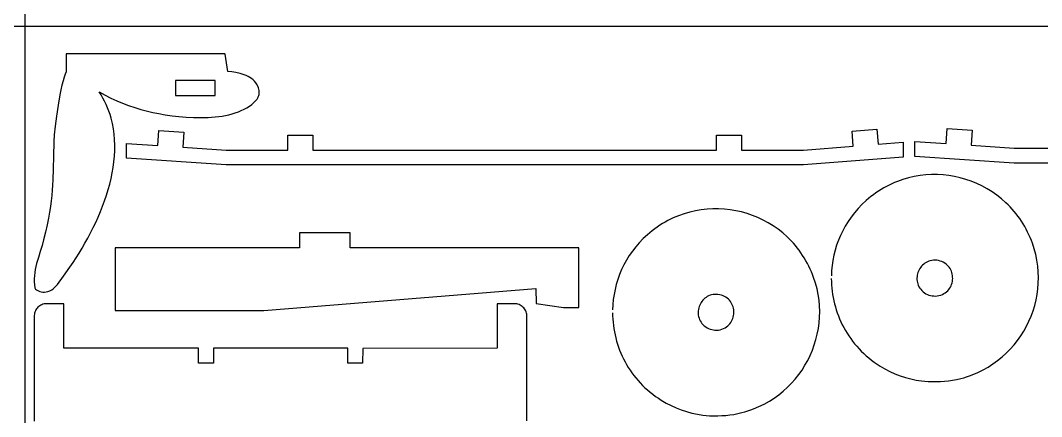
# Model space of a CAD drawing. Extents: x 279 to 859, y 491 to 871.
# Drawn here: x 567.8 to 744.2, y 613.6 to 682.1 of the extents above; entities that cross this region are included whole.
import ezdxf

# ---------------------------------------------------------------- set-up
doc = ezdxf.new("R2010")
doc.units = 0
doc.layers.get('0').update_dxf_attribs({"linetype": 'CONTINUOUS'})

msp = doc.modelspace()

# ---------------------------------------------------------------- linework, layer by layer
at = {"color": 7}
for p, q in [((568.559376, 871.005032), (568.559376, 491.005032)), ((858.559376, 681.005032), (278.559376, 681.005032))]:
    msp.add_line(p, q, dxfattribs=at)
at = {"color": 3}
for p, q in [((575.723247, 676.303335), (575.701947, 673.212935)), ((603.146847, 676.301335), (575.723247, 676.303335)), ((603.151747, 676.268835), (603.146847, 676.301335)), ((603.622947, 673.252135), (603.151747, 676.268835)), ((575.344312, 672.271736), (575.164329, 671.632713)), ((575.524084, 672.803978), (575.344312, 672.271736)), ((575.701947, 673.212935), (575.524084, 672.803978)), ((604.320612, 673.169655), (603.622947, 673.252135)), ((605.041377, 673.059805), (604.320612, 673.169655)), ((605.764379, 672.907011), (605.041377, 673.059805)), ((606.120201, 672.809643), (605.764379, 672.907011)), ((606.46876, 672.695698), (606.120201, 672.809643)), ((606.807447, 672.563228), (606.46876, 672.695698)), ((607.133657, 672.410288), (606.807447, 672.563228)), ((607.444781, 672.234931), (607.133657, 672.410288)), ((607.738211, 672.035208), (607.444781, 672.234931)), ((574.985831, 670.903416), (574.810515, 670.10035)), ((575.164329, 671.632713), (574.985831, 670.903416)), ((608.01134, 671.809175), (607.738211, 672.035208)), ((608.261561, 671.554882), (608.01134, 671.809175)), ((608.486266, 671.270385), (608.261561, 671.554882)), ((608.682847, 670.953735), (608.486266, 671.270385)), ((608.812365, 670.694388), (608.682847, 670.953735)), ((608.913985, 670.443476), (608.812365, 670.694388)), ((608.988355, 670.200532), (608.913985, 670.443476)), ((574.640077, 669.240019), (574.320622, 667.413585)), ((574.810515, 670.10035), (574.640077, 669.240019)), ((581.759241, 669.209878), (581.438447, 669.748535)), ((581.438447, 669.748535), (582.437564, 669.173974)), ((582.063574, 668.664599), (581.759241, 669.209878)), ((582.350209, 668.111897), (582.063574, 668.664599)), ((582.437564, 669.173974), (583.437249, 668.653351)), ((583.437249, 668.653351), (584.442842, 668.182138)), ((608.679679, 668.488027), (608.800094, 668.683969)), ((608.800094, 668.683969), (608.898419, 668.884159)), ((608.898419, 668.884159), (608.97401, 669.08906)), ((608.97401, 669.08906), (609.02622, 669.299139)), ((609.036117, 669.965091), (608.988355, 670.200532)), ((609.02622, 669.299139), (609.054405, 669.51486)), ((609.057919, 669.736689), (609.036117, 669.965091)), ((609.054405, 669.51486), (609.057919, 669.736689)), ((574.320622, 667.413585), (574.041039, 665.556158)), ((582.61791, 667.550973), (582.350209, 668.111897)), ((582.86544, 666.981024), (582.61791, 667.550973)), ((583.091564, 666.401252), (582.86544, 666.981024)), ((584.442842, 668.182138), (585.459685, 667.75581)), ((585.459685, 667.75581), (586.493116, 667.369842)), ((586.493116, 667.369842), (587.548477, 667.019707)), ((587.548477, 667.019707), (588.631107, 666.70088)), ((606.447949, 666.721064), (606.912651, 666.97483)), ((606.912651, 666.97483), (607.353481, 667.252796)), ((607.353481, 667.252796), (607.768847, 667.555735)), ((607.768847, 667.555735), (608.192351, 667.921029)), ((608.192351, 667.921029), (608.375162, 668.107022)), ((608.375162, 668.107022), (608.53782, 668.295866)), ((608.53782, 668.295866), (608.679679, 668.488027)), ((574.041039, 665.556158), (573.8149, 663.799779)), ((583.295045, 665.810856), (583.091564, 666.401252)), ((583.474647, 665.209035), (583.295045, 665.810856)), ((583.700567, 664.289532), (583.474647, 665.209035)), ((588.631107, 666.70088), (589.746347, 666.408835)), ((589.746347, 666.408835), (590.697026, 666.188055)), ((590.697026, 666.188055), (591.730593, 665.977368)), ((591.730593, 665.977368), (592.834308, 665.782967)), ((592.834308, 665.782967), (593.99543, 665.611046)), ((593.99543, 665.611046), (595.201217, 665.467798)), ((595.201217, 665.467798), (596.438928, 665.359416)), ((596.438928, 665.359416), (597.695823, 665.292093)), ((597.695823, 665.292093), (598.95916, 665.272023)), ((598.95916, 665.272023), (600.216198, 665.305398)), ((600.216198, 665.305398), (600.838373, 665.344063)), ((600.838373, 665.344063), (601.454196, 665.398412)), ((601.454196, 665.398412), (602.062073, 665.469219)), ((602.062073, 665.469219), (602.660413, 665.557259)), ((602.660413, 665.557259), (603.247622, 665.663304)), ((603.247622, 665.663304), (603.822108, 665.78813)), ((603.822108, 665.78813), (604.382278, 665.932511)), ((604.382278, 665.932511), (604.92654, 666.097221)), ((604.92654, 666.097221), (605.453301, 666.283033)), ((605.453301, 666.283033), (605.960968, 666.490723)), ((605.960968, 666.490723), (606.447949, 666.721064)), ((573.8149, 663.799779), (573.655779, 662.27649)), ((583.876138, 663.360701), (583.700567, 664.289532)), ((584.003068, 662.423608), (583.876138, 663.360701)), ((727.736714, 660.795607), (727.907914, 663.369907)), ((727.907914, 663.369907), (732.198514, 663.084807)), ((573.655779, 662.27649), (573.577247, 661.118335)), ((584.083061, 661.479317), (584.003068, 662.423608)), ((591.562305, 660.464605), (591.733505, 663.038905)), ((591.733505, 663.038905), (596.024105, 662.753605)), ((596.024105, 662.753605), (595.853005, 660.179305)), ((614.011205, 659.682105), (614.011205, 662.262305)), ((614.011205, 662.262305), (618.311305, 662.262305)), ((618.311305, 662.262305), (618.311305, 659.682105)), ((688.048505, 659.682105), (688.048505, 662.262305)), ((688.048505, 662.262305), (692.348605, 662.262305)), ((692.348605, 662.262305), (692.348605, 659.682105)), ((711.486105, 662.937505), (715.772705, 663.278005)), ((711.690505, 660.365605), (711.486105, 662.937505)), ((715.772705, 663.278005), (715.977105, 660.706005)), ((732.198514, 663.084807), (732.027414, 660.510307)), ((573.577247, 661.118335), (573.501686, 658.601347)), ((584.117824, 660.528894), (584.083061, 661.479317)), ((584.109063, 659.573405), (584.117824, 660.528894)), ((586.125505, 658.246105), (586.125505, 660.826205)), ((586.125505, 660.826205), (591.562305, 660.464605)), ((595.853005, 660.179305), (603.326205, 659.682105)), ((703.090005, 659.682105), (711.690505, 660.365605)), ((715.977105, 660.706005), (720.290805, 661.048805)), ((720.290805, 661.048805), (720.290805, 658.468805)), ((722.299914, 658.577207), (722.299914, 661.157307)), ((722.299914, 661.157307), (727.736714, 660.795607)), ((732.027414, 660.510307), (739.500614, 660.013107)), ((739.500614, 660.013107), (750.185614, 660.013107)), ((573.501686, 658.601347), (573.45122, 656.443229)), ((583.967791, 657.651485), (584.058483, 658.613913)), ((584.058483, 658.613913), (584.109063, 659.573405)), ((603.326205, 657.102005), (586.125505, 658.246105)), ((603.326205, 659.682105), (614.011205, 659.682105)), ((618.311305, 659.682105), (688.048505, 659.682105)), ((692.348605, 659.682105), (703.090005, 659.682105)), ((720.290805, 658.468805), (703.090005, 657.102005)), ((739.500614, 657.433107), (722.299914, 658.577207)), ((573.45122, 656.443229), (573.392728, 654.521201)), ((583.672893, 655.722079), (583.838692, 656.687185)), ((583.838692, 656.687185), (583.967791, 657.651485)), ((703.090005, 657.102005), (603.326205, 657.102005)), ((839.264414, 657.433107), (739.500614, 657.433107)), ((573.392728, 654.521201), (573.35012, 653.610353)), ((583.238017, 653.793709), (583.4721, 654.757232)), ((583.4721, 654.757232), (583.672893, 655.722079)), ((720.261137, 654.578729), (719.295806, 654.236602)), ((721.238576, 654.862597), (720.261137, 654.578729)), ((722.225614, 655.088702), (721.238576, 654.862597)), ((723.219742, 655.257544), (722.225614, 655.088702)), ((724.218451, 655.369621), (723.219742, 655.257544)), ((725.219233, 655.425431), (724.218451, 655.369621)), ((726.219579, 655.425473), (725.219233, 655.425431)), ((727.21698, 655.370245), (726.219579, 655.425473)), ((728.208929, 655.260246), (727.21698, 655.370245)), ((729.192915, 655.095973), (728.208929, 655.260246)), ((730.166432, 654.877926), (729.192915, 655.095973)), ((731.126969, 654.606602), (730.166432, 654.877926)), ((732.072018, 654.282501), (731.126969, 654.606602)), ((573.293085, 652.712485), (573.217481, 651.81225)), ((573.35012, 653.610353), (573.293085, 652.712485)), ((582.676811, 651.874896), (582.972353, 652.832575)), ((582.972353, 652.832575), (583.238017, 653.793709)), ((716.497541, 652.855674), (716.048708, 652.57316)), ((716.951909, 653.123123), (716.497541, 652.855674)), ((717.411499, 653.375572), (716.951909, 653.123123)), ((717.875997, 653.613082), (717.411499, 653.375572)), ((718.34509, 653.835716), (717.875997, 653.613082)), ((718.818464, 654.043535), (718.34509, 653.835716)), ((719.295806, 654.236602), (718.818464, 654.043535)), ((732.999071, 653.90612), (732.072018, 654.282501)), ((733.90562, 653.477958), (732.999071, 653.90612)), ((734.789154, 652.998513), (733.90562, 653.477958)), ((735.647167, 652.468284), (734.789154, 652.998513)), ((573.217481, 651.81225), (573.119168, 650.8943)), ((582.353099, 650.921736), (582.676811, 651.874896)), ((713.898553, 650.932461), (713.183845, 650.263165)), ((714.315004, 651.291226), (713.898553, 650.932461)), ((714.738559, 651.634616), (714.315004, 651.291226)), ((715.168904, 651.962694), (714.738559, 651.634616)), ((715.605725, 652.275521), (715.168904, 651.962694)), ((716.048708, 652.57316), (715.605725, 652.275521)), ((736.477148, 651.887769), (735.647167, 652.468284)), ((737.27659, 651.257466), (736.477148, 651.887769)), ((738.042984, 650.577874), (737.27659, 651.257466)), ((572.994006, 649.943288), (572.837855, 648.943866)), ((573.119168, 650.8943), (572.994006, 649.943288)), ((581.627986, 649.033234), (582.002922, 649.97416)), ((582.002922, 649.97416), (582.353099, 650.921736)), ((684.434275, 649.185946), (683.447238, 648.959841)), ((685.428403, 649.354788), (684.434275, 649.185946)), ((686.427112, 649.466865), (685.428403, 649.354788)), ((687.427894, 649.522675), (686.427112, 649.466865)), ((688.42824, 649.522717), (687.427894, 649.522675)), ((689.425642, 649.467489), (688.42824, 649.522717)), ((690.41759, 649.35749), (689.425642, 649.467489)), ((691.401577, 649.193217), (690.41759, 649.35749)), ((692.375093, 648.97517), (691.401577, 649.193217)), ((712.515097, 649.56647), (711.892159, 648.844188)), ((713.183845, 650.263165), (712.515097, 649.56647)), ((738.413004, 650.21975), (738.042984, 650.577874)), ((738.773821, 649.849491), (738.413004, 650.21975)), ((739.125122, 649.467159), (738.773821, 649.849491)), ((739.466593, 649.072816), (739.125122, 649.467159)), ((572.646574, 647.880688), (572.416022, 646.738405)), ((572.837855, 648.943866), (572.646574, 647.880688)), ((580.810662, 647.175593), (581.229998, 648.100024)), ((581.229998, 648.100024), (581.627986, 649.033234)), ((679.62016, 647.472816), (679.16057, 647.220368)), ((680.084658, 647.710326), (679.62016, 647.472816)), ((680.553751, 647.93296), (680.084658, 647.710326)), ((681.027125, 648.140779), (680.553751, 647.93296)), ((681.504467, 648.333846), (681.027125, 648.140779)), ((682.469799, 648.675973), (681.504467, 648.333846)), ((683.447238, 648.959841), (682.469799, 648.675973)), ((693.33563, 648.703846), (692.375093, 648.97517)), ((694.28068, 648.379745), (693.33563, 648.703846)), ((695.207733, 648.003364), (694.28068, 648.379745)), ((696.114281, 647.575202), (695.207733, 648.003364)), ((696.997816, 647.095757), (696.114281, 647.575202)), ((711.314884, 648.098126), (710.783122, 647.330096)), ((711.892159, 648.844188), (711.314884, 648.098126)), ((739.79792, 648.666525), (739.466593, 649.072816)), ((740.118791, 648.248347), (739.79792, 648.666525)), ((740.42889, 647.818346), (740.118791, 648.248347)), ((740.727906, 647.376583), (740.42889, 647.818346)), ((572.416022, 646.738405), (572.14206, 645.501669)), ((579.914775, 645.357333), (580.371686, 646.261008)), ((580.371686, 646.261008), (580.810662, 647.175593)), ((676.947221, 645.73186), (676.523666, 645.38847)), ((677.377565, 646.059938), (676.947221, 645.73186)), ((677.814386, 646.372765), (677.377565, 646.059938)), ((678.25737, 646.670404), (677.814386, 646.372765)), ((678.706202, 646.952918), (678.25737, 646.670404)), ((679.16057, 647.220368), (678.706202, 646.952918)), ((697.855828, 646.565528), (696.997816, 647.095757)), ((698.68581, 645.985013), (697.855828, 646.565528)), ((699.485252, 645.35471), (698.68581, 645.985013)), ((709.855543, 645.735366), (709.459428, 644.912286)), ((710.296725, 646.541906), (709.855543, 645.735366)), ((710.783122, 647.330096), (710.296725, 646.541906)), ((741.015523, 646.923121), (740.727906, 647.376583)), ((741.291429, 646.458021), (741.015523, 646.923121)), ((741.55531, 645.981347), (741.291429, 646.458021)), ((741.806853, 645.493161), (741.55531, 645.981347)), ((571.820547, 644.155135), (571.547082, 643.161025)), ((572.14206, 645.501669), (571.820547, 644.155135)), ((578.953971, 643.586975), (579.441635, 644.465634)), ((579.441635, 644.465634), (579.914775, 645.357333)), ((624.793525, 645.350377), (616.000125, 645.350377)), ((616.000125, 645.350377), (616.000225, 642.770677)), ((624.793625, 642.770677), (624.793525, 645.350377)), ((675.392506, 644.360409), (674.723758, 643.663715)), ((676.107214, 645.029705), (675.392506, 644.360409)), ((676.523666, 645.38847), (676.107214, 645.029705)), ((700.251646, 644.675118), (699.485252, 645.35471)), ((700.621665, 644.316994), (700.251646, 644.675118)), ((700.982483, 643.946735), (700.621665, 644.316994)), ((701.333783, 643.564403), (700.982483, 643.946735)), ((709.108231, 644.074475), (708.801803, 643.223744)), ((709.459428, 644.912286), (709.108231, 644.074475)), ((742.035576, 645.015333), (741.806853, 645.493161)), ((742.248776, 644.53462), (742.035576, 645.015333)), ((742.446573, 644.051289), (742.248776, 644.53462)), ((742.62909, 643.565607), (742.446573, 644.051289)), ((571.231961, 642.143641), (570.90803, 641.108867)), ((571.547082, 643.161025), (571.231961, 642.143641)), ((577.941899, 641.873041), (578.453491, 642.722423)), ((578.453491, 642.722423), (578.953971, 643.586975)), ((616.000225, 642.770677), (584.161725, 642.770477)), ((584.161725, 642.770477), (584.161725, 631.972477)), ((664.253825, 642.770477), (624.793625, 642.770677)), ((664.253825, 632.451277), (664.253825, 642.770477)), ((673.523546, 642.19537), (672.991784, 641.42734)), ((674.100821, 642.941432), (673.523546, 642.19537)), ((674.723758, 643.663715), (674.100821, 642.941432)), ((701.675254, 643.17006), (701.333783, 643.564403)), ((702.006582, 642.763769), (701.675254, 643.17006)), ((702.327452, 642.345592), (702.006582, 642.763769)), ((702.637552, 641.91559), (702.327452, 642.345592)), ((708.539995, 642.361901), (708.322659, 641.490758)), ((708.801803, 643.223744), (708.539995, 642.361901)), ((742.948774, 642.588252), (742.62909, 643.565607)), ((743.208806, 641.604687), (742.948774, 642.588252)), ((570.90803, 641.108867), (570.608135, 640.062585)), ((576.892207, 640.224052), (577.420902, 641.039896)), ((577.420902, 641.039896), (577.941899, 641.873041)), ((672.505386, 640.63915), (672.064204, 639.83261)), ((672.991784, 641.42734), (672.505386, 640.63915)), ((702.936567, 641.473827), (702.637552, 641.91559)), ((703.224185, 641.020365), (702.936567, 641.473827)), ((703.500091, 640.555265), (703.224185, 641.020365)), ((703.763972, 640.078591), (703.500091, 640.555265)), ((708.149646, 640.612122), (708.020806, 639.727804)), ((708.322659, 641.490758), (708.149646, 640.612122)), ((743.410166, 640.617043), (743.208806, 641.604687)), ((743.55383, 639.627451), (743.410166, 640.617043)), ((570.365122, 639.010678), (570.275212, 638.484453)), ((570.477465, 639.536967), (570.365122, 639.010678)), ((570.608135, 640.062585), (570.477465, 639.536967)), ((575.276983, 637.890981), (576.357517, 639.426575)), ((576.357517, 639.426575), (576.892207, 640.224052)), ((671.668089, 639.00953), (671.316892, 638.171719)), ((672.064204, 639.83261), (671.668089, 639.00953)), ((704.015514, 639.590405), (703.763972, 640.078591)), ((704.244238, 639.112577), (704.015514, 639.590405)), ((704.457437, 638.631864), (704.244238, 639.112577)), ((704.655234, 638.148533), (704.457437, 638.631864)), ((707.935991, 638.839614), (707.895053, 637.949361)), ((708.020806, 639.727804), (707.935991, 638.839614)), ((743.640778, 638.638043), (743.55383, 639.627451)), ((743.671987, 637.65095), (743.640778, 638.638043)), ((570.211839, 637.959029), (570.179111, 637.435139)), ((570.179111, 637.435139), (570.181132, 636.91352)), ((570.181132, 636.91352), (570.222009, 636.394907)), ((570.275212, 638.484453), (570.211839, 637.959029)), ((574.192947, 636.441635), (575.276983, 637.890981)), ((671.010464, 637.320988), (670.748657, 636.459146)), ((671.316892, 638.171719), (671.010464, 637.320988)), ((704.837751, 637.662851), (704.655234, 638.148533)), ((705.157435, 636.685496), (704.837751, 637.662851)), ((707.891253, 637.449361), (707.902905, 636.900294)), ((707.902905, 636.900294), (707.931125, 636.351941)), ((743.648437, 636.668303), (743.671987, 637.65095)), ((570.222009, 636.394907), (570.305847, 635.880035)), ((570.305847, 635.880035), (570.349338, 635.773474)), ((570.349338, 635.773474), (570.435481, 635.659356)), ((570.435481, 635.659356), (570.560834, 635.543349)), ((570.560834, 635.543349), (570.721956, 635.431118)), ((570.721956, 635.431118), (570.915407, 635.328331)), ((570.915407, 635.328331), (571.137746, 635.240654)), ((571.137746, 635.240654), (571.385531, 635.173754)), ((571.385531, 635.173754), (571.655322, 635.133298)), ((571.655322, 635.133298), (571.943678, 635.124952)), ((571.943678, 635.124952), (572.247158, 635.154384)), ((572.247158, 635.154384), (572.56232, 635.227259)), ((572.56232, 635.227259), (572.885725, 635.349246)), ((572.885725, 635.349246), (573.213931, 635.52601)), ((573.213931, 635.52601), (573.543497, 635.763218)), ((573.543497, 635.763218), (573.870983, 636.066538)), ((573.870983, 636.066538), (574.192947, 636.441635)), ((609.839025, 631.972477), (656.871425, 635.727077)), ((656.871425, 635.727077), (656.875425, 633.139277)), ((670.531321, 635.588002), (670.358307, 634.709366)), ((670.748657, 636.459146), (670.531321, 635.588002)), ((705.417468, 635.701931), (705.157435, 636.685496)), ((705.618827, 634.714287), (705.417468, 635.701931)), ((707.931125, 636.351941), (707.975878, 635.804724)), ((707.975878, 635.804724), (708.037129, 635.25907)), ((708.037129, 635.25907), (708.114842, 634.715402)), ((743.440972, 634.724873), (743.571106, 635.692234)), ((743.571106, 635.692234), (743.648437, 636.668303)), ((670.229467, 633.825048), (670.144653, 632.936858)), ((670.358307, 634.709366), (670.229467, 633.825048)), ((705.762491, 633.724695), (705.618827, 634.714287)), ((705.849439, 632.735287), (705.762491, 633.724695)), ((708.114842, 634.715402), (708.208984, 634.174144)), ((708.208984, 634.174144), (708.319518, 633.635722)), ((708.319518, 633.635722), (708.446409, 633.100559)), ((743.026209, 632.824804), (743.259013, 633.768353)), ((743.259013, 633.768353), (743.440972, 634.724873)), ((570.315854, 631.680333), (570.256357, 631.486774)), ((570.390853, 631.864942), (570.315854, 631.680333)), ((570.480889, 632.039928), (570.390853, 631.864942)), ((570.585499, 632.204622), (570.480889, 632.039928)), ((570.704218, 632.358354), (570.585499, 632.204622)), ((570.836585, 632.500452), (570.704218, 632.358354)), ((570.982134, 632.630247), (570.836585, 632.500452)), ((571.140402, 632.747067), (570.982134, 632.630247)), ((571.310926, 632.850243), (571.140402, 632.747067)), ((571.493242, 632.939104), (571.310926, 632.850243)), ((571.686887, 633.012979), (571.493242, 632.939104)), ((571.891396, 633.071198), (571.686887, 633.012979)), ((572.106306, 633.113091), (571.891396, 633.071198)), ((575.335006, 633.123891), (572.106306, 633.113091)), ((575.335006, 625.428391), (575.335006, 633.123891)), ((584.161725, 631.972477), (609.839025, 631.972477)), ((650.150006, 633.123891), (650.144506, 625.425191)), ((653.156206, 633.124191), (650.150006, 633.123891)), ((653.362901, 633.112233), (653.156206, 633.124191)), ((653.564938, 633.080195), (653.362901, 633.112233)), ((653.761246, 633.029103), (653.564938, 633.080195)), ((653.950759, 632.959983), (653.761246, 633.029103)), ((654.132407, 632.873864), (653.950759, 632.959983)), ((654.305123, 632.771773), (654.132407, 632.873864)), ((654.467837, 632.654735), (654.305123, 632.771773)), ((654.619481, 632.523779), (654.467837, 632.654735)), ((654.758987, 632.379931), (654.619481, 632.523779)), ((654.885286, 632.224218), (654.758987, 632.379931)), ((654.99731, 632.057667), (654.885286, 632.224218)), ((655.09399, 631.881305), (654.99731, 632.057667)), ((655.174259, 631.69616), (655.09399, 631.881305)), ((655.237046, 631.503258), (655.174259, 631.69616)), ((656.875425, 633.139277), (661.610125, 632.451277)), ((661.610125, 632.451277), (664.253825, 632.451277)), ((670.099914, 631.546605), (670.111566, 630.997538)), ((670.144653, 632.936858), (670.103714, 632.046605)), ((705.880649, 631.748194), (705.849439, 632.735287)), ((705.857099, 630.765547), (705.880649, 631.748194)), ((708.446409, 633.100559), (708.589623, 632.569081)), ((708.589623, 632.569081), (708.749124, 632.041711)), ((708.749124, 632.041711), (708.924878, 631.518875)), ((742.411975, 630.985145), (742.743537, 631.896357)), ((742.743537, 631.896357), (743.026209, 632.824804)), ((570.185719, 631.075482), (570.175506, 630.859091)), ((570.175506, 630.859091), (570.178306, 612.798491)), ((570.212824, 631.284933), (570.185719, 631.075482)), ((570.256357, 631.486774), (570.212824, 631.284933)), ((655.281285, 631.303626), (655.237046, 631.503258)), ((655.305906, 631.098291), (655.281285, 631.303626)), ((655.308806, 612.853591), (655.305906, 631.098291)), ((670.111566, 630.997538), (670.139786, 630.449185)), ((670.139786, 630.449185), (670.184539, 629.901969)), ((670.184539, 629.901969), (670.24579, 629.356314)), ((705.649633, 628.822117), (705.779767, 629.789478)), ((705.779767, 629.789478), (705.857099, 630.765547)), ((708.924878, 631.518875), (709.116849, 631.000996)), ((709.116849, 631.000996), (709.325002, 630.4885)), ((709.325002, 630.4885), (709.549302, 629.98181)), ((709.549302, 629.98181), (709.789714, 629.481351)), ((741.606098, 629.222948), (742.032503, 630.093298)), ((742.032503, 630.093298), (742.411975, 630.985145)), ((670.24579, 629.356314), (670.323504, 628.812646)), ((670.323504, 628.812646), (670.417645, 628.271388)), ((670.417645, 628.271388), (670.528179, 627.732966)), ((705.467675, 627.865597), (705.649633, 628.822117)), ((709.789714, 629.481351), (710.046203, 628.987548)), ((710.046203, 628.987548), (710.318734, 628.500825)), ((710.318734, 628.500825), (710.607271, 628.021607)), ((710.607271, 628.021607), (710.91178, 627.550318)), ((740.616405, 627.555262), (741.133739, 628.376225)), ((741.133739, 628.376225), (741.606098, 629.222948)), ((670.528179, 627.732966), (670.655071, 627.197803)), ((670.655071, 627.197803), (670.798285, 626.666325)), ((670.798285, 626.666325), (670.957786, 626.138955)), ((704.952198, 625.993602), (705.23487, 626.922048)), ((705.23487, 626.922048), (705.467675, 627.865597)), ((710.91178, 627.550318), (711.232226, 627.087383)), ((711.232226, 627.087383), (711.568573, 626.633226)), ((711.568573, 626.633226), (711.920786, 626.188272)), ((739.450723, 625.999138), (740.055074, 626.762189)), ((740.055074, 626.762189), (740.616405, 627.555262)), ((598.502306, 625.425191), (575.335006, 625.428391)), ((598.553506, 625.423891), (598.502306, 625.425191)), ((598.553506, 622.859291), (598.553506, 625.423891)), ((601.137506, 625.425191), (601.133306, 622.849491)), ((624.347306, 625.425191), (601.137506, 625.425191)), ((624.351506, 622.849491), (624.347306, 625.425191)), ((626.931306, 625.402991), (626.919806, 622.845291)), ((650.144506, 625.425191), (626.931306, 625.402991)), ((670.957786, 626.138955), (671.13354, 625.616119)), ((671.13354, 625.616119), (671.32551, 625.09824)), ((671.32551, 625.09824), (671.533663, 624.585744)), ((671.533663, 624.585744), (671.757963, 624.079054)), ((704.241164, 624.190542), (704.620637, 625.082389)), ((704.620637, 625.082389), (704.952198, 625.993602)), ((711.920786, 626.188272), (712.288831, 625.752944)), ((712.288831, 625.752944), (712.672672, 625.327669)), ((712.672672, 625.327669), (713.072274, 624.912869)), ((713.072274, 624.912869), (713.487602, 624.50897)), ((713.487602, 624.50897), (713.918621, 624.116396)), ((737.389344, 623.911428), (738.11688, 624.571626)), ((738.11688, 624.571626), (738.804333, 625.26824)), ((738.804333, 625.26824), (739.450723, 625.999138)), ((601.133306, 622.849491), (598.553506, 622.859291)), ((626.919806, 622.845291), (624.351506, 622.849491)), ((671.757963, 624.079054), (671.998375, 623.578595)), ((671.998375, 623.578595), (672.254864, 623.084792)), ((672.254864, 623.084792), (672.527395, 622.59807)), ((703.342401, 622.473469), (703.81476, 623.320192)), ((703.81476, 623.320192), (704.241164, 624.190542)), ((713.918621, 624.116396), (714.365296, 623.735572)), ((714.365296, 623.735572), (714.827592, 623.366922)), ((714.827592, 623.366922), (715.305473, 623.01087)), ((715.305473, 623.01087), (715.798905, 622.667842)), ((734.976017, 622.17064), (735.817934, 622.708804)), ((735.817934, 622.708804), (736.622702, 623.289777)), ((736.622702, 623.289777), (737.389344, 623.911428)), ((672.527395, 622.59807), (672.815932, 622.118851)), ((672.815932, 622.118851), (673.120441, 621.647563)), ((673.120441, 621.647563), (673.440887, 621.184627)), ((673.440887, 621.184627), (673.777234, 620.73047)), ((702.263735, 620.859433), (702.825067, 621.652506)), ((702.825067, 621.652506), (703.342401, 622.473469)), ((715.798905, 622.667842), (716.307853, 622.338261)), ((716.307853, 622.338261), (717.135109, 621.852625)), ((717.135109, 621.852625), (717.988578, 621.412034)), ((717.988578, 621.412034), (718.865259, 621.017604)), ((718.865259, 621.017604), (719.762153, 620.670448)), ((732.237161, 620.83432), (733.184653, 621.231267)), ((733.184653, 621.231267), (734.097931, 621.677418)), ((734.097931, 621.677418), (734.976017, 622.17064)), ((673.777234, 620.73047), (674.129447, 620.285516)), ((674.129447, 620.285516), (674.497492, 619.850188)), ((674.497492, 619.850188), (674.881333, 619.424913)), ((674.881333, 619.424913), (675.280935, 619.010113)), ((700.325541, 618.66887), (701.012994, 619.365484)), ((701.012994, 619.365484), (701.659385, 620.096382)), ((701.659385, 620.096382), (702.263735, 620.859433)), ((719.762153, 620.670448), (720.676259, 620.371682)), ((720.676259, 620.371682), (721.604578, 620.122419)), ((721.604578, 620.122419), (722.544109, 619.923773)), ((722.544109, 619.923773), (723.491853, 619.776861)), ((723.491853, 619.776861), (724.622053, 619.669461)), ((724.622053, 619.669461), (725.359333, 619.653186)), ((725.359333, 619.653186), (726.071461, 619.654142)), ((726.071461, 619.654142), (726.766069, 619.675451)), ((726.766069, 619.675451), (727.45079, 619.720236)), ((727.45079, 619.720236), (728.133257, 619.791617)), ((728.133257, 619.791617), (728.821101, 619.892717)), ((728.821101, 619.892717), (729.521956, 620.026658)), ((729.521956, 620.026658), (730.243453, 620.196561)), ((730.243453, 620.196561), (730.753915, 620.335818)), ((730.753915, 620.335818), (731.256435, 620.488707)), ((731.256435, 620.488707), (731.750891, 620.654963)), ((731.750891, 620.654963), (732.237161, 620.83432)), ((675.280935, 619.010113), (675.696263, 618.606214)), ((675.696263, 618.606214), (676.127282, 618.21364)), ((676.127282, 618.21364), (676.573957, 617.832816)), ((676.573957, 617.832816), (677.036253, 617.464166)), ((677.036253, 617.464166), (677.514135, 617.108114)), ((698.831363, 617.387021), (699.598005, 618.008672)), ((699.598005, 618.008672), (700.325541, 618.66887)), ((677.514135, 617.108114), (678.007567, 616.765086)), ((678.007567, 616.765086), (678.516514, 616.435505)), ((678.516514, 616.435505), (679.343771, 615.949869)), ((679.343771, 615.949869), (680.197239, 615.509278)), ((695.393314, 615.328511), (696.306592, 615.774662)), ((696.306592, 615.774662), (697.184679, 616.267884)), ((697.184679, 616.267884), (698.026595, 616.806048)), ((698.026595, 616.806048), (698.831363, 617.387021)), ((680.197239, 615.509278), (681.073921, 615.114848)), ((681.073921, 615.114848), (681.970814, 614.767692)), ((681.970814, 614.767692), (682.884921, 614.468926)), ((682.884921, 614.468926), (683.813239, 614.219663)), ((683.813239, 614.219663), (684.752771, 614.021018)), ((684.752771, 614.021018), (685.700514, 613.874105)), ((689.659452, 613.81748), (690.341918, 613.888861)), ((690.341918, 613.888861), (691.029763, 613.989961)), ((691.029763, 613.989961), (691.730617, 614.123902)), ((691.730617, 614.123902), (692.452114, 614.293805)), ((692.452114, 614.293805), (692.962576, 614.433062)), ((692.962576, 614.433062), (693.465097, 614.585951)), ((693.465097, 614.585951), (693.959553, 614.752208)), ((693.959553, 614.752208), (694.445823, 614.931564)), ((694.445823, 614.931564), (695.393314, 615.328511)), ((685.700514, 613.874105), (686.830714, 613.766705)), ((686.830714, 613.766705), (687.567994, 613.75043)), ((687.567994, 613.75043), (688.280122, 613.751386)), ((688.280122, 613.751386), (688.974731, 613.772695)), ((688.974731, 613.772695), (689.659452, 613.81748))]:
    msp.add_line(p, q, dxfattribs=at)
at = {"color": 5}
for p, q in [((601.453747, 671.674035), (594.572647, 671.674035)), ((594.572647, 671.674035), (594.572647, 669.093735)), ((601.453747, 669.093735), (601.453747, 671.674035)), ((594.572647, 669.093735), (601.453747, 669.093735)), ((724.488435, 640.371924), (724.260433, 640.254019)), ((724.728692, 640.470135), (724.488435, 640.371924)), ((724.98062, 640.547307), (724.728692, 640.470135)), ((725.243637, 640.602098), (724.98062, 640.547307)), ((725.517161, 640.633162), (725.243637, 640.602098)), ((725.80061, 640.639156), (725.517161, 640.633162)), ((726.093401, 640.618737), (725.80061, 640.639156)), ((726.394953, 640.570561), (726.093401, 640.618737)), ((726.6948, 640.495297), (726.394953, 640.570561)), ((726.975439, 640.397014), (726.6948, 640.495297)), ((727.236809, 640.277266), (726.975439, 640.397014)), ((722.947415, 638.763023), (722.855898, 638.528337)), ((723.056427, 638.990109), (722.947415, 638.763023)), ((723.182351, 639.208251), (723.056427, 638.990109)), ((723.324604, 639.416104), (723.182351, 639.208251)), ((723.482604, 639.612326), (723.324604, 639.416104)), ((723.655769, 639.795572), (723.482604, 639.612326)), ((723.843517, 639.964499), (723.655769, 639.795572)), ((724.045266, 640.117762), (723.843517, 639.964499)), ((724.260433, 640.254019), (724.045266, 640.117762)), ((727.478851, 640.137611), (727.236809, 640.277266)), ((727.701504, 639.979604), (727.478851, 640.137611)), ((727.904709, 639.804803), (727.701504, 639.979604)), ((728.088406, 639.614762), (727.904709, 639.804803)), ((728.252534, 639.411039), (728.088406, 639.614762)), ((728.397034, 639.195189), (728.252534, 639.411039)), ((728.521846, 638.96877), (728.397034, 639.195189)), ((728.626909, 638.733337), (728.521846, 638.96877)), ((728.712165, 638.490446), (728.626909, 638.733337)), ((722.692132, 637.792112), (722.676413, 637.540462)), ((722.676413, 637.540462), (722.681099, 637.28793)), ((722.681099, 637.28793), (722.706773, 637.03586)), ((722.727674, 638.041538), (722.692132, 637.792112)), ((722.706773, 637.03586), (722.754017, 636.785597)), ((722.782456, 638.287394), (722.727674, 638.041538)), ((722.855898, 638.528337), (722.782456, 638.287394)), ((728.777552, 638.241655), (728.712165, 638.490446)), ((728.74928, 636.712133), (728.804363, 636.963649)), ((728.82301, 637.988518), (728.777552, 638.241655)), ((728.804363, 636.963649), (728.839217, 637.218602)), ((728.848481, 637.732593), (728.82301, 637.988518)), ((728.839217, 637.218602), (728.853903, 637.475436)), ((728.853903, 637.475436), (728.848481, 637.732593)), ((722.754017, 636.785597), (722.823413, 636.538483)), ((722.823413, 636.538483), (722.915543, 636.295863)), ((722.915543, 636.295863), (723.03099, 636.05908)), ((723.03099, 636.05908), (723.170336, 635.829478)), ((723.170336, 635.829478), (723.334163, 635.608402)), ((723.334163, 635.608402), (723.523053, 635.397194)), ((723.523053, 635.397194), (723.737589, 635.197199)), ((723.737589, 635.197199), (723.978353, 635.009761)), ((727.573209, 635.010474), (727.792276, 635.178471)), ((727.792276, 635.178471), (727.990636, 635.362355)), ((727.990636, 635.362355), (728.168347, 635.56057)), ((728.168347, 635.56057), (728.32547, 635.771559)), ((728.32547, 635.771559), (728.462065, 635.993766)), ((728.462065, 635.993766), (728.578191, 636.225635)), ((728.578191, 636.225635), (728.67391, 636.46561)), ((728.67391, 636.46561), (728.74928, 636.712133)), ((685.391012, 633.305495), (685.265089, 633.087353)), ((685.533265, 633.513349), (685.391012, 633.305495)), ((685.691265, 633.70957), (685.533265, 633.513349)), ((685.864431, 633.892816), (685.691265, 633.70957)), ((686.052179, 634.061743), (685.864431, 633.892816)), ((686.253927, 634.215006), (686.052179, 634.061743)), ((686.469094, 634.351263), (686.253927, 634.215006)), ((686.697097, 634.469168), (686.469094, 634.351263)), ((686.937353, 634.567379), (686.697097, 634.469168)), ((687.189281, 634.644551), (686.937353, 634.567379)), ((687.452298, 634.699342), (687.189281, 634.644551)), ((687.725823, 634.730406), (687.452298, 634.699342)), ((688.009272, 634.7364), (687.725823, 634.730406)), ((688.302063, 634.715981), (688.009272, 634.7364)), ((688.603614, 634.667805), (688.302063, 634.715981)), ((688.903461, 634.592542), (688.603614, 634.667805)), ((689.1841, 634.494258), (688.903461, 634.592542)), ((689.44547, 634.37451), (689.1841, 634.494258)), ((689.687512, 634.234855), (689.44547, 634.37451)), ((689.910165, 634.076849), (689.687512, 634.234855)), ((690.11337, 633.902047), (689.910165, 634.076849)), ((690.297067, 633.712006), (690.11337, 633.902047)), ((690.461196, 633.508283), (690.297067, 633.712006)), ((690.605696, 633.292433), (690.461196, 633.508283)), ((690.730507, 633.066014), (690.605696, 633.292433)), ((723.978353, 635.009761), (724.22524, 634.851817)), ((724.22524, 634.851817), (724.482209, 634.720872)), ((724.482209, 634.720872), (724.748001, 634.61623)), ((724.748001, 634.61623), (725.021353, 634.537198)), ((725.021353, 634.537198), (725.301005, 634.48308)), ((725.301005, 634.48308), (725.585697, 634.453181)), ((725.585697, 634.453181), (725.874166, 634.446806)), ((725.874166, 634.446806), (726.165153, 634.463261)), ((726.165153, 634.463261), (726.48866, 634.528479)), ((726.48866, 634.528479), (726.791159, 634.617366)), ((726.791159, 634.617366), (727.072711, 634.728365)), ((727.072711, 634.728365), (727.333374, 634.85992)), ((727.333374, 634.85992), (727.573209, 635.010474)), ((684.900793, 631.889357), (684.885074, 631.637706)), ((684.885074, 631.637706), (684.889761, 631.385174)), ((684.936335, 632.138782), (684.900793, 631.889357)), ((684.991118, 632.384638), (684.936335, 632.138782)), ((685.064559, 632.625581), (684.991118, 632.384638)), ((685.156077, 632.860267), (685.064559, 632.625581)), ((685.265089, 633.087353), (685.156077, 632.860267)), ((690.835571, 632.830581), (690.730507, 633.066014)), ((690.920826, 632.58769), (690.835571, 632.830581)), ((690.986213, 632.338899), (690.920826, 632.58769)), ((691.031672, 632.085762), (690.986213, 632.338899)), ((691.057142, 631.829837), (691.031672, 632.085762)), ((691.047878, 631.315847), (691.062564, 631.57268)), ((691.062564, 631.57268), (691.057142, 631.829837)), ((684.889761, 631.385174), (684.915435, 631.133104)), ((684.915435, 631.133104), (684.962678, 630.882841)), ((684.962678, 630.882841), (685.032074, 630.635727)), ((685.032074, 630.635727), (685.124205, 630.393107)), ((685.124205, 630.393107), (685.239652, 630.156324)), ((685.239652, 630.156324), (685.378997, 629.926723)), ((685.378997, 629.926723), (685.542824, 629.705646)), ((690.377008, 629.657814), (690.534131, 629.868803)), ((690.534131, 629.868803), (690.670726, 630.09101)), ((690.670726, 630.09101), (690.786853, 630.322879)), ((690.786853, 630.322879), (690.882571, 630.562854)), ((690.882571, 630.562854), (690.957942, 630.809377)), ((690.957942, 630.809377), (691.013024, 631.060894)), ((691.013024, 631.060894), (691.047878, 631.315847)), ((685.542824, 629.705646), (685.731715, 629.494438)), ((685.731715, 629.494438), (685.94625, 629.294443)), ((685.94625, 629.294443), (686.187014, 629.107005)), ((686.187014, 629.107005), (686.433901, 628.949061)), ((686.433901, 628.949061), (686.690871, 628.818116)), ((686.690871, 628.818116), (686.956662, 628.713475)), ((686.956662, 628.713475), (687.230014, 628.634442)), ((687.230014, 628.634442), (687.509667, 628.580324)), ((687.509667, 628.580324), (687.794358, 628.550425)), ((687.794358, 628.550425), (688.082828, 628.54405)), ((688.082828, 628.54405), (688.373814, 628.560505)), ((688.373814, 628.560505), (688.697322, 628.625723)), ((688.697322, 628.625723), (688.999821, 628.71461)), ((688.999821, 628.71461), (689.281372, 628.825609)), ((689.281372, 628.825609), (689.542035, 628.957164)), ((689.542035, 628.957164), (689.781871, 629.107718)), ((689.781871, 629.107718), (690.000938, 629.275715)), ((690.000938, 629.275715), (690.199297, 629.459599)), ((690.199297, 629.459599), (690.377008, 629.657814))]:
    msp.add_line(p, q, dxfattribs=at)

doc.saveas('drawing.dxf')
